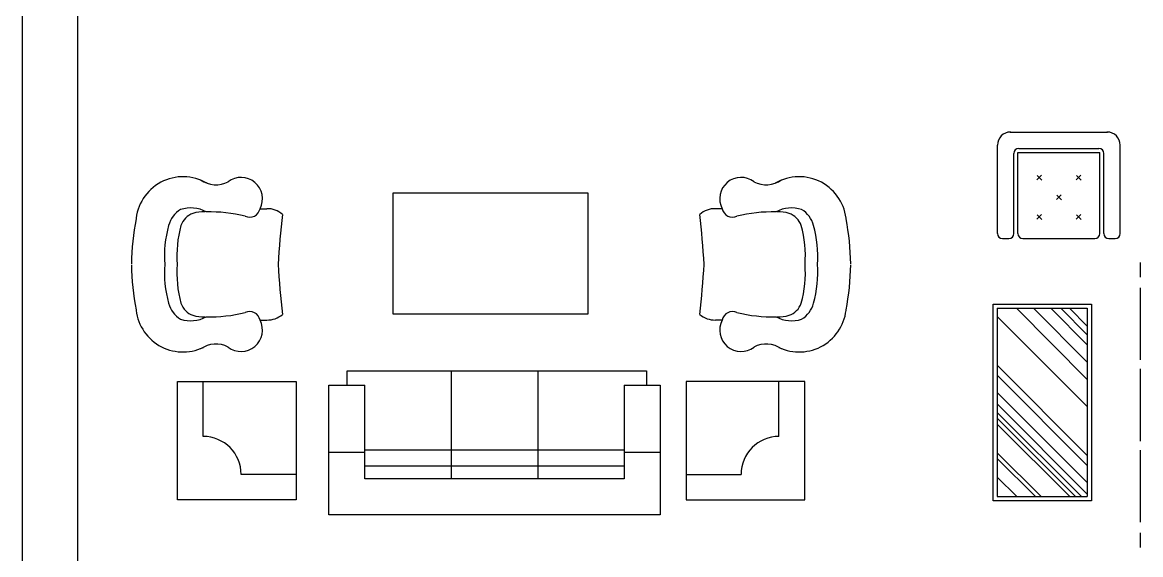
# Model space of a CAD drawing. Header units: inches. Extents: x 10.7 to 53.2, y 13 to 37.8.
# Drawn here: x 10.67 to 17.5, y 20.34 to 23.59 of the extents above; entities that cross this region are included whole.
import ezdxf

# ---------------------------------------------------------------- set-up
doc = ezdxf.new("R2010")
doc.units = ezdxf.units.IN
doc.header["$MEASUREMENT"] = 0
doc.layers.add('02', color=2, linetype='Continuous')
doc.layers.add('kadrbm', color=4, linetype='Continuous')

# ---------------------------------------------------------------- blocks, each defined once
blk = doc.blocks.new('kadrbm')
at = {"layer": 'kadrbm', "color": 4}
blk.add_lwpolyline([(0, 0), (0, 24.7972), (21, 24.7972), (21, 0), (0, 0)], close=True, dxfattribs=at)
blk.add_lwpolyline([(20.6631, 0.3257), (20.6631, 24.4603), (0.3369, 24.4603), (0.3369, 0.3257), (20.6631, 0.3257)], dxfattribs=at)

msp = doc.modelspace()

# ---------------------------------------------------------------- linework, layer by layer
at = {"layer": '02'}
for p, q in [((16.7087, 22.9186), (17.2987, 22.9186)), ((16.6287, 22.2986), (16.6287, 22.8386)), ((16.7587, 22.8186), (17.2487, 22.8186)), ((17.3787, 22.2986), (17.3787, 22.8386)), ((16.7287, 22.2986), (16.7287, 22.7886)), ((16.7537, 22.7936), (17.2537, 22.7936)), ((16.7537, 22.2986), (16.7537, 22.7936)), ((17.2537, 22.2986), (17.2537, 22.7936)), ((17.2787, 22.2986), (17.2787, 22.7886)), ((16.8696, 22.6268), (16.8979, 22.6551)), ((16.8715, 22.6531), (16.8999, 22.6248)), ((17.1099, 22.6268), (17.1383, 22.6551)), ((17.1119, 22.6531), (17.1402, 22.6248)), ((16.9898, 22.5068), (17.0181, 22.5351)), ((16.9917, 22.5331), (17.02, 22.5047)), ((12.1247, 22.4508), (12.166, 22.4508)), ((14.9472, 22.4508), (14.906, 22.4508)), ((16.8696, 22.3868), (16.8979, 22.4151)), ((16.8715, 22.413), (16.8999, 22.3847)), ((17.1099, 22.3868), (17.1383, 22.4151)), ((17.1119, 22.413), (17.1402, 22.3847)), ((16.6587, 22.2686), (16.6987, 22.2686)), ((16.7837, 22.2686), (17.2237, 22.2686)), ((17.3087, 22.2686), (17.3487, 22.2686)), ((17.5034, 22.032), (17.5034, 22.122)), ((17.5034, 21.527), (17.5034, 21.967)), ((16.6278, 21.8425), (17.1778, 21.8425)), ((16.6278, 21.8425), (16.6278, 20.6925)), ((17.1778, 21.2427), (16.6278, 21.7927)), ((17.1778, 21.4088), (16.7442, 21.8425)), ((17.1778, 21.5139), (16.8493, 21.8425)), ((17.1778, 21.6188), (16.9542, 21.8425)), ((17.1778, 21.6801), (17.0154, 21.8425)), ((17.1778, 21.7325), (17.0679, 21.8425)), ((17.1778, 21.8425), (17.1778, 20.6925)), ((12.1247, 21.771), (12.166, 21.771)), ((14.9472, 21.771), (14.906, 21.771)), ((12.6562, 21.4613), (14.4858, 21.4613)), ((12.6562, 21.3733), (12.6562, 21.4613)), ((13.2925, 21.4613), (13.2925, 20.8013)), ((13.8205, 21.4613), (13.8205, 20.8013)), ((14.4858, 21.4613), (14.4858, 21.3733)), ((17.1778, 20.9448), (16.6278, 21.4948)), ((17.5034, 21.032), (17.5034, 21.472)), ((11.6204, 20.6732), (11.6204, 21.3957)), ((11.6204, 21.3957), (12.3445, 21.3957)), ((11.7776, 21.06), (11.7776, 21.3957)), ((12.3445, 21.3957), (12.3445, 20.6732)), ((14.7275, 21.3957), (14.7275, 20.6732)), ((15.4516, 21.3957), (14.7275, 21.3957)), ((15.2944, 21.06), (15.2944, 21.3957)), ((15.4516, 20.6732), (15.4516, 21.3957)), ((17.1778, 20.8836), (16.6278, 21.4336)), ((12.5445, 20.5813), (12.5445, 21.3733)), ((12.5445, 21.3733), (12.7645, 21.3733)), ((12.7645, 20.8013), (12.7645, 21.3733)), ((14.3485, 21.3733), (14.3485, 20.8013)), ((14.3485, 21.3733), (14.5685, 21.3733)), ((14.5685, 21.3733), (14.5685, 20.5813)), ((17.1778, 20.7785), (16.6278, 21.3285)), ((17.1778, 20.7085), (16.6278, 21.2585)), ((17.1414, 20.6925), (16.6278, 21.206)), ((17.1064, 20.6925), (16.6278, 21.171)), ((17.0714, 20.6925), (16.6278, 21.136)), ((14.3485, 20.9773), (12.7645, 20.9773)), ((17.5034, 20.537), (17.5034, 20.977)), ((12.7645, 20.9614), (12.5445, 20.9614)), ((14.5685, 20.9614), (14.3485, 20.9614)), ((16.8963, 20.6925), (16.6278, 20.9609)), ((16.8613, 20.6925), (16.6278, 20.9259)), ((14.3485, 20.8778), (12.7645, 20.8778)), ((12.3445, 20.8282), (12.0093, 20.8282)), ((14.3485, 20.8013), (12.7645, 20.8013)), ((14.7275, 20.8282), (15.0626, 20.8282)), ((16.7475, 20.6925), (16.6278, 20.8121)), ((12.3445, 20.6732), (11.6204, 20.6732)), ((14.7275, 20.6732), (15.4516, 20.6732)), ((16.6278, 20.6925), (17.1778, 20.6925)), ((14.5685, 20.5813), (12.5445, 20.5813)), ((17.5034, 20.382), (17.5034, 20.472))]:
    msp.add_line(p, q, dxfattribs=at)
for points in [[(12.936, 22.5451), (12.936, 21.8087), (14.1295, 21.8087), (14.1295, 22.5451)], [(16.6028, 21.8675), (17.2028, 21.8675), (17.2028, 20.6675), (16.6028, 20.6675)]]:
    msp.add_lwpolyline(points, close=True, dxfattribs=at)
for centre, radius, start, end in [((16.7087, 22.8386), 0.08, 90, 180), ((17.2987, 22.8386), 0.08, 0, 90), ((16.7587, 22.7886), 0.03, 90, 180), ((17.2487, 22.7886), 0.03, 0, 90), ((11.6544, 22.357), 0.2889, 59.56373, 176.63374), ((11.8554, 22.7587), 0.162, 234.74199, 297.75957), ((12.0093, 22.5114), 0.1304, 332.31322, 127.53452), ((15.0626, 22.5114), 0.1304, 52.46548, 207.68678), ((15.2165, 22.7587), 0.162, 242.24043, 305.25801), ((15.4175, 22.357), 0.2889, 3.36626, 120.43627), ((11.7185, 22.3094), 0.1572, 120.17991, 165.66827), ((11.7015, 22.2622), 0.1932, 60.88804, 108.71674), ((11.7519, 22.3116), 0.116, 108.47834, 161.55685), ((11.7771, 22.2386), 0.1932, 86.6958, 108.71674), ((11.8167, 21.5174), 0.9139, 76.2297, 91.33146), ((12.0615, 22.4635), 0.0645, 244.98904, 348.64834), ((12.17, 22.3131), 0.1378, 48.41945, 91.69082), ((17.4469, 21.8139), 5.2203, 173.37527, 176.73852), ((14.9019, 22.3131), 0.1378, 88.30918, 131.58055), ((9.625, 21.8139), 5.2203, 3.26148, 6.62473), ((15.0104, 22.4635), 0.0645, 191.35166, 295.01096), ((15.2552, 21.5174), 0.9139, 88.66854, 103.7703), ((15.3705, 22.2622), 0.1932, 71.28326, 119.11196), ((15.2948, 22.2386), 0.1932, 71.28326, 93.3042), ((15.3201, 22.3116), 0.116, 18.44315, 71.52166), ((15.3534, 22.3094), 0.1572, 14.33173, 59.82009), ((12.9785, 22.0822), 1.6396, 169.19959, 178.91735), ((12.2407, 22.1612), 0.7, 164.50131, 184.12506), ((12.3164, 22.1612), 0.7, 164.50131, 184.12506), ((14.7556, 22.1612), 0.7, 355.87494, 15.49869), ((14.8312, 22.1612), 0.7, 355.87494, 15.49869), ((14.0935, 22.0822), 1.6396, 1.08265, 10.80041), ((16.6587, 22.2986), 0.03, 180, 270), ((16.6987, 22.2986), 0.03, 270, 0), ((16.7837, 22.2986), 0.03, 180, 270), ((17.2237, 22.2986), 0.03, 270, 0), ((17.3087, 22.2986), 0.03, 180, 270), ((17.3487, 22.2986), 0.03, 270, 0), ((12.9785, 22.1396), 1.6396, 181.08265, 190.80041), ((12.2407, 22.0605), 0.7, 175.87494, 195.49869), ((12.3164, 22.0605), 0.7, 175.87494, 195.49869), ((17.4469, 22.4079), 5.2203, 183.26148, 186.62473), ((9.625, 22.4079), 5.2203, 353.37527, 356.73852), ((14.7556, 22.0605), 0.7, 344.50131, 4.12506), ((14.8312, 22.0605), 0.7, 344.50131, 4.12506), ((14.0935, 22.1396), 1.6396, 349.19959, 358.91735), ((11.7185, 21.9124), 0.1572, 194.33173, 239.82009), ((11.7519, 21.9102), 0.116, 198.44315, 251.52166), ((15.3201, 21.9102), 0.116, 288.47834, 341.55685), ((15.3534, 21.9124), 0.1572, 300.17991, 345.66827), ((11.6544, 21.8648), 0.2889, 183.36626, 295.4192), ((11.7015, 21.9595), 0.1932, 251.28326, 299.11196), ((11.7771, 21.9832), 0.1932, 251.28326, 273.3042), ((11.8167, 22.7043), 0.9139, 268.66854, 283.7703), ((12.0615, 21.7583), 0.0645, 11.35166, 115.01096), ((12.17, 21.9087), 0.1378, 268.30918, 311.58055), ((14.9019, 21.9087), 0.1378, 228.41945, 271.69082), ((15.0104, 21.7583), 0.0645, 64.98904, 168.64834), ((15.2552, 22.7043), 0.9139, 256.2297, 271.33146), ((15.3705, 21.9595), 0.1932, 240.88804, 288.71674), ((15.2948, 21.9832), 0.1932, 266.6958, 288.71674), ((15.4175, 21.8648), 0.2889, 244.5808, 356.63374), ((12.0093, 21.7093), 0.1304, 232.46548, 27.68678), ((15.0626, 21.7093), 0.1304, 152.31322, 307.53452), ((11.8554, 21.462), 0.162, 62.24043, 125.25801), ((15.2165, 21.462), 0.162, 54.74199, 117.75957), ((11.7776, 20.8282), 0.2318, 0, 90), ((15.2944, 20.8282), 0.2318, 90, 180)]:
    msp.add_arc(centre, radius, start, end, dxfattribs=at)
for p in [(16.7087, 22.9186), (17.2987, 22.9186)]:
    msp.add_point(p, dxfattribs=at)

# ---------------------------------------------------------------- block references
at = {"layer": 'kadrbm'}
msp.add_blockref('kadrbm', (10.6729, 13.0279), dxfattribs=at)

doc.saveas('drawing.dxf')
